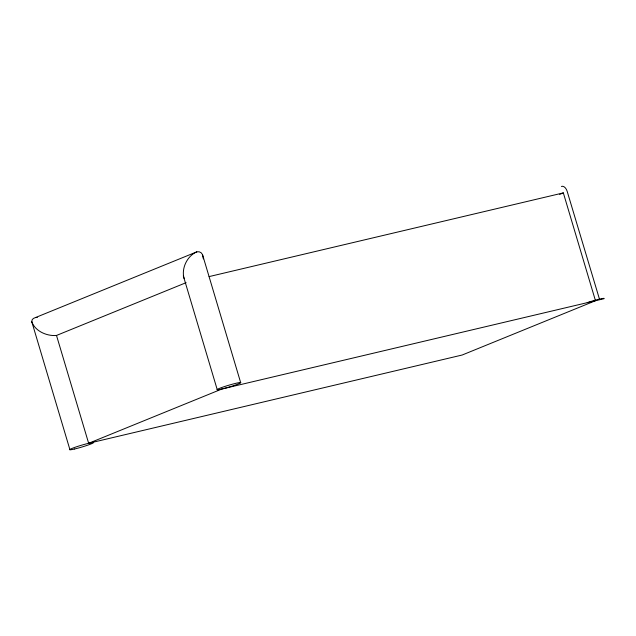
<?xml version="1.0" encoding="UTF-8"?>
<svg xmlns="http://www.w3.org/2000/svg" width="636" height="636" viewBox="0 0 636 636"><rect width="100%" height="100%" fill="white"/><g stroke="black" fill="none" stroke-linecap="round" stroke-linejoin="round"><path stroke-width="0.95" d="M31.8 321.784L32.102 319.9L33.35 318.461L35.457 317.571L196.786 251.864L199.132 251.784L201.079 252.699L202.502 254.567L240.71 382.761A12.338 0.922 -16.6 0 1 221.948 388.994L88.65 443.284L56.501 335.45C46.929 336.325 35.187 331.253 31.8 321.784L69.944 449.747M196.786 251.864C187.159 255.942 181.165 268.416 184.082 278.465M56.501 335.45L186.125 282.662M559.656 194.393L563.337 192.891L595.479 300.725L462.181 355.015L88.65 443.284M209.109 276.596L563.337 192.891M35.457 317.571L37.341 317.388M240.71 382.761A12.338 0.922 -16.6 0 0 224.206 386.664A12.338 0.922 -16.6 0 0 221.948 388.994L604.025 298.705A12.124 0.906 -16.6 0 0 599.462 299.127L567.169 191.333A6.758 4.11 76.7 0 0 561.413 186.435M183.295 275.786L217.258 389.749M202.502 254.567L203.345 258.892M587.227 302.672A12.124 0.906 -16.6 0 1 599.462 299.127M74.635 448.992A12.338 0.922 -16.6 0 0 93.405 442.759A12.338 0.922 -16.6 0 0 76.892 446.663A12.338 0.922 -16.6 0 0 74.635 448.992"/></g></svg>
